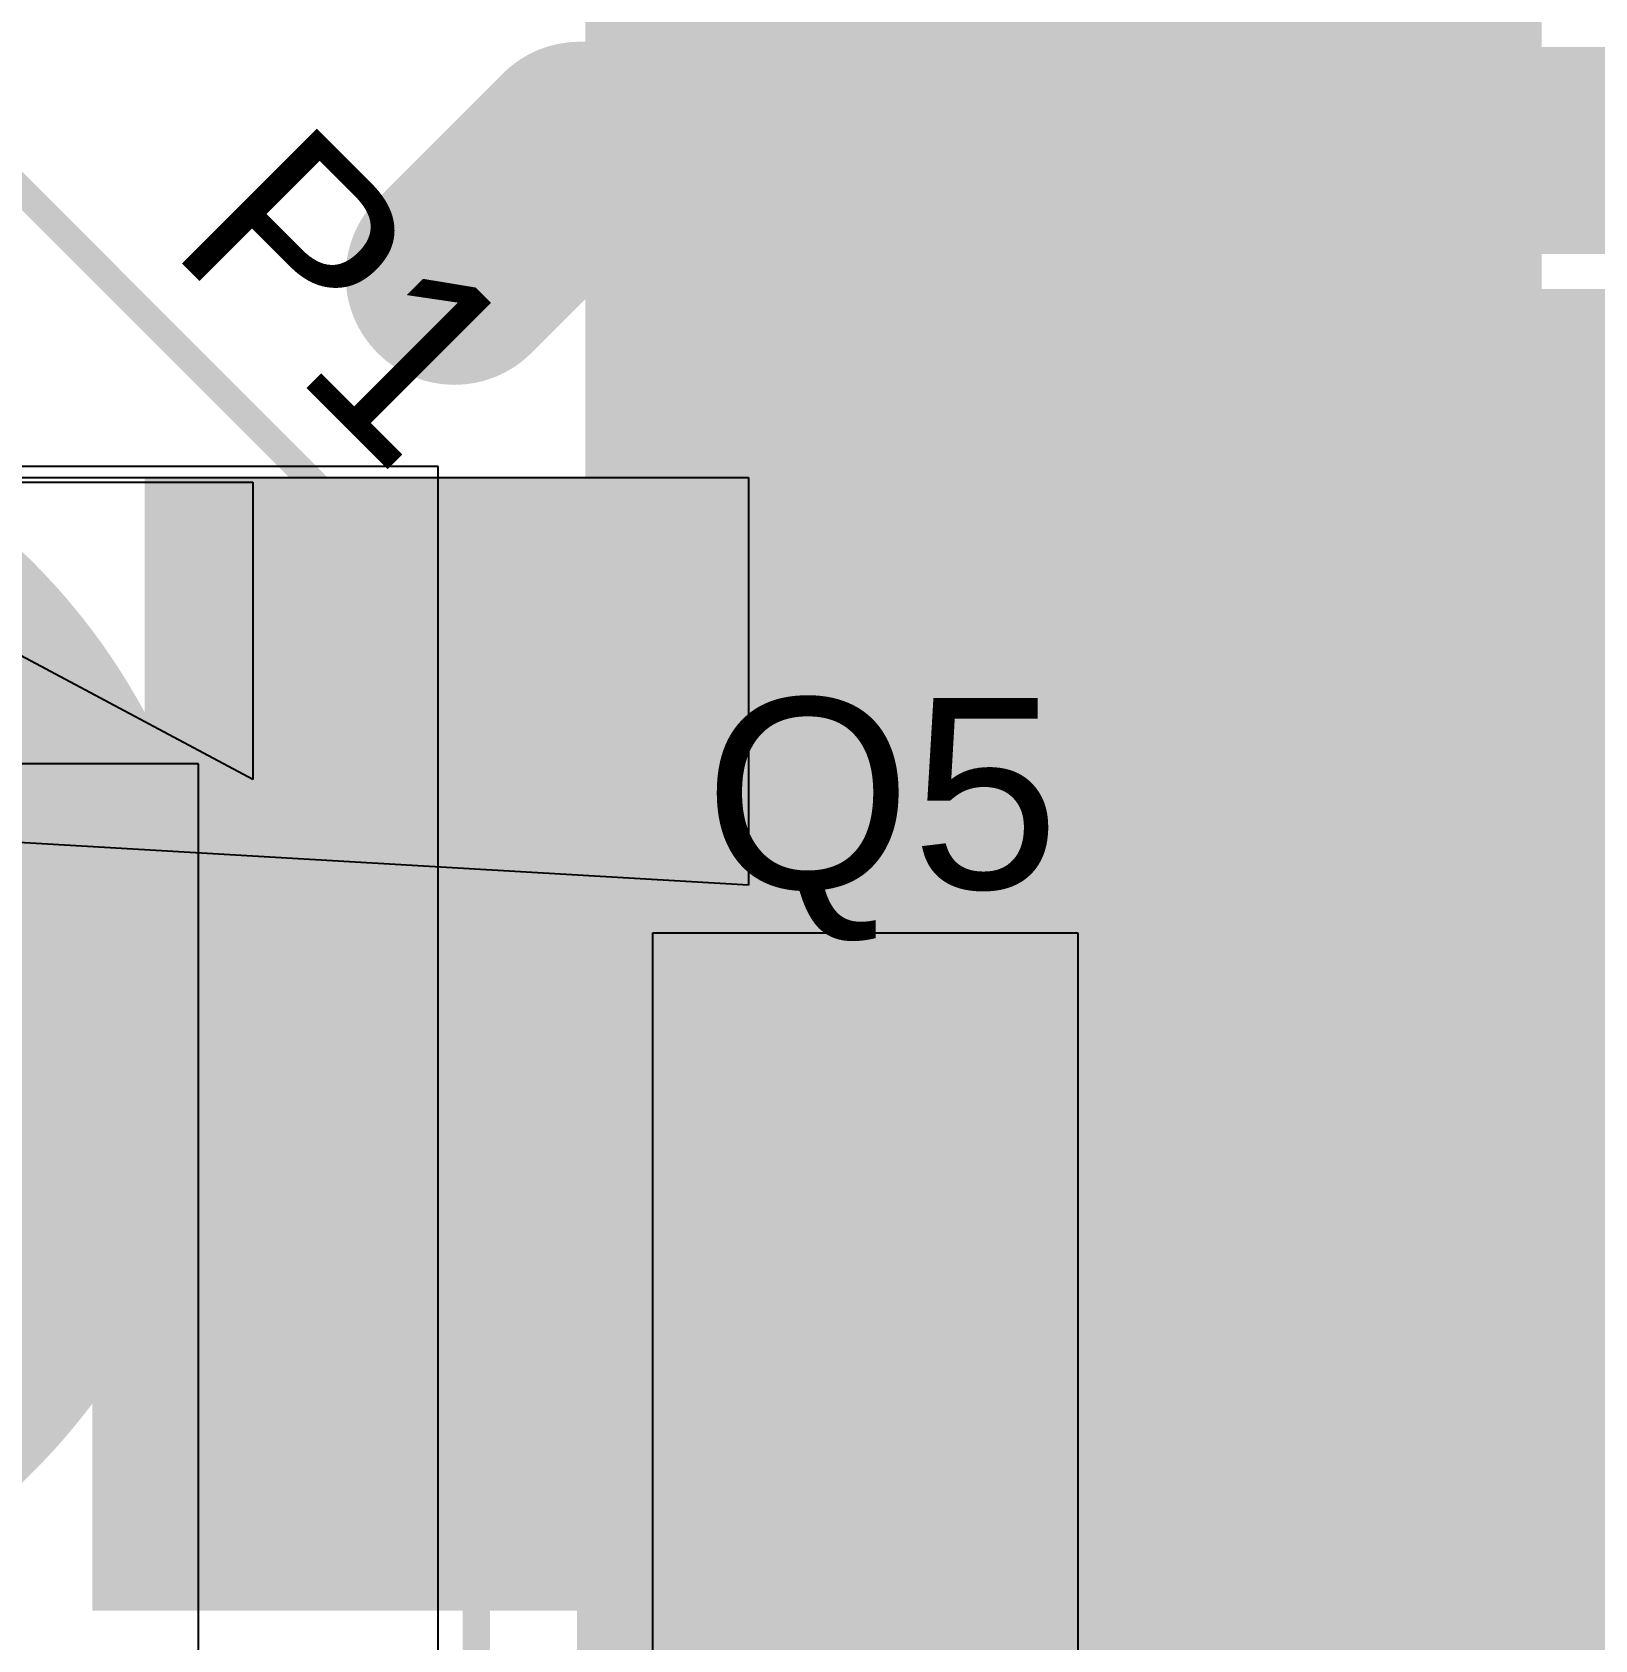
# Model space of a CAD drawing. Header units: millimetres. Extents: x -35.7 to 35.7, y -3.2 to 68.2.
# Drawn here: x -1.61 to 5.67, y 42.48 to 49.98 of the extents above; entities that cross this region are included whole.
import ezdxf

# ---------------------------------------------------------------- set-up
doc = ezdxf.new("R2010")
doc.units = ezdxf.units.MM
for name, color, linetype in [('BottomLayer', 5, 'Continuous'), ('BottomPaste', 16, 'Continuous'), ('BottomSolder', 6, 'Continuous'), ('MultiLayer', 9, 'Continuous'), ('PadHoleLayer', 156, 'Continuous'), ('TopLayer', 1, 'Continuous'), ('TopOverlay', 2, 'Continuous'), ('TopPaste', 8, 'Continuous'), ('TopSolder', 216, 'Continuous'), ('ViaHoleLayer', 16, 'Continuous')]:
    doc.layers.add(name, color=color, linetype=linetype)
doc.styles.add('Arial', font='', dxfattribs={"height": 0.2})
doc.styles.get('Arial').set_extended_font_data('Arial')

# ---------------------------------------------------------------- blocks, each defined once
blk = doc.blocks.new('DPAK_1')
at = {"layer": 'TopLayer'}
for points in [[(-2.9, 0.49), (-2.9, 6.69), (2.9, 6.69), (2.9, 0.49)], [(-3.085, -5.09), (-3.085, -2.09), (-1.485, -2.09), (-1.485, -5.09)], [(1.485, -5.09), (1.485, -2.09), (3.085, -2.09), (3.085, -5.09)]]:
    blk.add_hatch(color=1, dxfattribs=at).paths.add_polyline_path(points)
at = {"layer": 'TopPaste'}
for points in [[(-2.9, 0.49), (-2.9, 6.69), (2.9, 6.69), (2.9, 0.49)], [(-3.085, -5.09), (-3.085, -2.09), (-1.485, -2.09), (-1.485, -5.09)], [(1.485, -5.09), (1.485, -2.09), (3.085, -2.09), (3.085, -5.09)]]:
    blk.add_hatch(color=8, dxfattribs=at).paths.add_polyline_path(points)
at = {"layer": 'TopSolder'}
for points in [[(-3.0016, 0.3884), (-3.0016, 6.7916), (3.0016, 6.7916), (3.0016, 0.3884)], [(-3.1866, -5.1916), (-3.1866, -1.9884), (-1.3834, -1.9884), (-1.3834, -5.1916)], [(1.3834, -5.1916), (1.3834, -1.9884), (3.1866, -1.9884), (3.1866, -5.1916)]]:
    blk.add_hatch(color=216, dxfattribs=at).paths.add_polyline_path(points)
at = {"layer": 'TopOverlay', "const_width": 0.127}
for points in [[(-3.2766, 4.8768), (-3.0226, 4.8768)], [(-3.2766, -1.1938), (-3.2766, 4.8768)], [(3.0226, 4.8768), (3.2766, 4.8768)], [(3.2766, -1.1938), (3.2766, 4.8768)], [(-3.2766, -1.1938), (3.2766, -1.1938)]]:
    blk.add_lwpolyline(points, dxfattribs=at)
at = {"layer": 'TopOverlay'}
for points, const_width in [([(-3.3083, 4.8768, 1), (-3.2448, 4.8768, 1)], 0.0635), ([(-3.3083, 4.8768, 1), (-3.2448, 4.8768, 1)], 0.0635), ([(-3.0543, 4.8768, 1), (-2.9908, 4.8768, 1)], 0.0635), ([(2.9909, 4.8768, 1), (3.0543, 4.8768, 1)], 0.0635), ([(3.2449, 4.8768, 1), (3.3083, 4.8768, 1)], 0.0635), ([(3.2449, 4.8768, 1), (3.3083, 4.8768, 1)], 0.0635), ([(-3.3083, -1.1938, 1), (-3.2448, -1.1938, 1)], 0.0635), ([(-3.3083, -1.1938, 1), (-3.2448, -1.1938, 1)], 0.0635), ([(3.2449, -1.1938, 1), (3.3083, -1.1938, 1)], 0.0635), ([(3.2449, -1.1938, 1), (3.3083, -1.1938, 1)], 0.0635), ([(-3.302, -4.6228, 1), (-3.6068, -4.6228, 1)], 0.127), ([(-3.6385, -4.6228, 1), (-3.5751, -4.6228, 1)], 0.0635), ([(-3.3338, -4.6228, 1), (-3.2702, -4.6228, 1)], 0.0635)]:
    blk.add_lwpolyline(points, format="xyb", close=True, dxfattribs=dict(at, const_width=const_width))
blk = doc.blocks.new('AO4882_MS_B_54')
at = {"layer": 'BottomLayer'}
for points in [[(-3.7, 2.205), (-1.5, 2.205), (-1.5, 1.605), (-3.7, 1.605)], [(1.5, 2.205), (3.7, 2.205), (3.7, 1.605), (1.5, 1.605)], [(-3.7, 0.935), (-1.5, 0.935), (-1.5, 0.335), (-3.7, 0.335)], [(1.5, 0.935), (3.7, 0.935), (3.7, 0.335), (1.5, 0.335)], [(-3.7, -0.335), (-1.5, -0.335), (-1.5, -0.935), (-3.7, -0.935)], [(1.5, -0.335), (3.7, -0.335), (3.7, -0.935), (1.5, -0.935)], [(-3.7, -1.605), (-1.5, -1.605), (-1.5, -2.205), (-3.7, -2.205)], [(1.5, -1.605), (3.7, -1.605), (3.7, -2.205), (1.5, -2.205)]]:
    blk.add_hatch(color=5, dxfattribs=at).paths.add_polyline_path(points)
at = {"layer": 'BottomPaste'}
for points in [[(-3.7, 2.205), (-1.5, 2.205), (-1.5, 1.605), (-3.7, 1.605)], [(1.5, 2.205), (3.7, 2.205), (3.7, 1.605), (1.5, 1.605)], [(-3.7, 0.935), (-1.5, 0.935), (-1.5, 0.335), (-3.7, 0.335)], [(1.5, 0.935), (3.7, 0.935), (3.7, 0.335), (1.5, 0.335)], [(-3.7, -0.335), (-1.5, -0.335), (-1.5, -0.935), (-3.7, -0.935)], [(1.5, -0.335), (3.7, -0.335), (3.7, -0.935), (1.5, -0.935)], [(-3.7, -1.605), (-1.5, -1.605), (-1.5, -2.205), (-3.7, -2.205)], [(1.5, -1.605), (3.7, -1.605), (3.7, -2.205), (1.5, -2.205)]]:
    blk.add_hatch(color=16, dxfattribs=at).paths.add_polyline_path(points)
at = {"layer": 'BottomSolder'}
for points in [[(-3.8016, 2.3066), (-1.3984, 2.3066), (-1.3984, 1.5034), (-3.8016, 1.5034)], [(1.3984, 2.3066), (3.8016, 2.3066), (3.8016, 1.5034), (1.3984, 1.5034)], [(-3.8016, 1.0366), (-1.3984, 1.0366), (-1.3984, 0.2334), (-3.8016, 0.2334)], [(1.3984, 1.0366), (3.8016, 1.0366), (3.8016, 0.2334), (1.3984, 0.2334)], [(-3.8016, -0.2334), (-1.3984, -0.2334), (-1.3984, -1.0366), (-3.8016, -1.0366)], [(1.3984, -0.2334), (3.8016, -0.2334), (3.8016, -1.0366), (1.3984, -1.0366)], [(-3.8016, -1.5034), (-1.3984, -1.5034), (-1.3984, -2.3066), (-3.8016, -2.3066)], [(1.3984, -1.5034), (3.8016, -1.5034), (3.8016, -2.3066), (1.3984, -2.3066)]]:
    blk.add_hatch(color=6, dxfattribs=at).paths.add_polyline_path(points)
blk = doc.blocks.new('CAP__2917_B_120')
at = {"layer": 'BottomLayer'}
blk.add_hatch(color=5, dxfattribs=at).paths.add_polyline_path([(5.045, 1.285), (7.835, 1.285), (7.835, -1.285), (5.045, -1.285)])
at = {"layer": 'BottomPaste'}
blk.add_hatch(color=16, dxfattribs=at).paths.add_polyline_path([(5.045, 1.285), (7.835, 1.285), (7.835, -1.285), (5.045, -1.285)])
at = {"layer": 'BottomSolder'}
blk.add_hatch(color=6, dxfattribs=at).paths.add_polyline_path([(4.9434, 1.3866), (7.9366, 1.3866), (7.9366, -1.3866), (4.9434, -1.3866)])
blk = doc.blocks.new('PRT_10474_136')
at = {"layer": 'BottomLayer'}
h = blk.add_hatch(color=5, dxfattribs=at)
edge = h.paths.add_edge_path()
edge.add_arc((-3.6, 0), 2.9, 0, 360)
at = {"layer": 'BottomSolder'}
h = blk.add_hatch(color=6, dxfattribs=at)
edge = h.paths.add_edge_path()
edge.add_arc((-3.6, 0), 3.0016, 0, 360)
at = {"layer": 'MultiLayer'}
h = blk.add_hatch(color=9, dxfattribs=at)
edge = h.paths.add_edge_path()
edge.add_arc((-3.6, 0), 2.9, 0, 360)
at = {"layer": 'PadHoleLayer'}
h = blk.add_hatch(color=156, dxfattribs=at)
edge = h.paths.add_edge_path()
edge.add_arc((-3.6, 0), 2.3, 0, 360)
at = {"layer": 'TopLayer'}
h = blk.add_hatch(color=1, dxfattribs=at)
edge = h.paths.add_edge_path()
edge.add_arc((-3.6, 0), 2.9, 0, 360)
at = {"layer": 'TopSolder'}
h = blk.add_hatch(color=216, dxfattribs=at)
edge = h.paths.add_edge_path()
edge.add_arc((-3.6, 0), 3.0016, 0, 360)
at = {"layer": 'TopOverlay', "const_width": 0.127}
for points in [[(-6.7564, 2.7686), (-5.334, 4.191)], [(7.8994, 4.191), (-5.334, 4.191)], [(-8.0772, 1.4478), (-6.7564, 2.7686)]]:
    blk.add_lwpolyline(points, dxfattribs=at)
at = {"layer": 'TopOverlay', "const_width": 0.0635}
for points in [[(-5.3657, 4.191, 1), (-5.3022, 4.191, 1)], [(-5.3657, 4.191, 1), (-5.3022, 4.191, 1)], [(-6.7881, 2.7686, 1), (-6.7246, 2.7686, 1)], [(-6.7881, 2.7686, 1), (-6.7246, 2.7686, 1)]]:
    blk.add_lwpolyline(points, format="xyb", close=True, dxfattribs=at)

msp = doc.modelspace()

# ---------------------------------------------------------------- hatches: boundary and pattern name
at = {"layer": 'BottomLayer'}
for points in [[(2.5908, 48.9458), (11.8944, 48.9458), (11.8944, 49.911), (2.5908, 49.911)], [(1.6256, 45.3136), (7.112, 45.3136), (7.112, 48.6814), (1.6256, 48.6814)], [(-1.0887, 45.3136), (4.5212, 45.3136), (4.5212, 47.9044), (-1.0887, 47.9044)], [(2.1336, 42.6212), (2.1336, 45.5168), (-1.3337, 45.5168), (-1.3337, 42.6212)], [(2.7178, 42.6212), (24.6126, 42.6212), (24.6126, 44.8818), (2.7178, 44.8818)]]:
    msp.add_hatch(color=5, dxfattribs=at).paths.add_polyline_path(points)
h = msp.add_hatch(color=5, dxfattribs=at)
edge = h.paths.add_edge_path()
edge.add_arc((0.3556, 48.8442), 0.3, 0, 360)
h = msp.add_hatch(color=5, dxfattribs=at)
edge = h.paths.add_edge_path()
edge.add_arc((3.2076, 44.4612), 0.3, 0, 360)
h = msp.add_hatch(color=5, dxfattribs=at)
edge = h.paths.add_edge_path()
edge.add_arc((3.9116, 44.4612), 0.3, 0, 360)
h = msp.add_hatch(color=5, dxfattribs=at)
edge = h.paths.add_edge_path()
edge.add_arc((4.6228, 44.4612), 0.3, 0, 360)
h = msp.add_hatch(color=5, dxfattribs=at)
edge = h.paths.add_edge_path()
edge.add_arc((5.3268, 44.4612), 0.3, 0, 360)
h = msp.add_hatch(color=5, dxfattribs=at)
edge = h.paths.add_edge_path()
edge.add_arc((3.2076, 43.7774), 0.3, 0, 360)
h = msp.add_hatch(color=5, dxfattribs=at)
edge = h.paths.add_edge_path()
edge.add_arc((3.9116, 43.7774), 0.3, 0, 360)
h = msp.add_hatch(color=5, dxfattribs=at)
edge = h.paths.add_edge_path()
edge.add_arc((4.6228, 43.7774), 0.3, 0, 360)
h = msp.add_hatch(color=5, dxfattribs=at)
edge = h.paths.add_edge_path()
edge.add_arc((5.3268, 43.7774), 0.3, 0, 360)
h = msp.add_hatch(color=5, dxfattribs=at)
edge = h.paths.add_edge_path()
edge.add_arc((3.2076, 43.0937), 0.3, 0, 360)
h = msp.add_hatch(color=5, dxfattribs=at)
edge = h.paths.add_edge_path()
edge.add_arc((3.9116, 43.0937), 0.3, 0, 360)
h = msp.add_hatch(color=5, dxfattribs=at)
edge = h.paths.add_edge_path()
edge.add_arc((4.6228, 43.0937), 0.3, 0, 360)
h = msp.add_hatch(color=5, dxfattribs=at)
edge = h.paths.add_edge_path()
edge.add_arc((5.3268, 43.0937), 0.3, 0, 360)
at = {"layer": 'BottomSolder'}
h = msp.add_hatch(color=6, dxfattribs=at)
edge = h.paths.add_edge_path()
edge.add_arc((0.3556, 48.8442), 0.15, 0, 360)
h = msp.add_hatch(color=6, dxfattribs=at)
edge = h.paths.add_edge_path()
edge.add_arc((3.2076, 44.4612), 0.15, 0, 360)
h = msp.add_hatch(color=6, dxfattribs=at)
edge = h.paths.add_edge_path()
edge.add_arc((3.9116, 44.4612), 0.15, 0, 360)
h = msp.add_hatch(color=6, dxfattribs=at)
edge = h.paths.add_edge_path()
edge.add_arc((4.6228, 44.4612), 0.15, 0, 360)
h = msp.add_hatch(color=6, dxfattribs=at)
edge = h.paths.add_edge_path()
edge.add_arc((5.3268, 44.4612), 0.15, 0, 360)
h = msp.add_hatch(color=6, dxfattribs=at)
edge = h.paths.add_edge_path()
edge.add_arc((3.2076, 43.7774), 0.15, 0, 360)
h = msp.add_hatch(color=6, dxfattribs=at)
edge = h.paths.add_edge_path()
edge.add_arc((3.9116, 43.7774), 0.15, 0, 360)
h = msp.add_hatch(color=6, dxfattribs=at)
edge = h.paths.add_edge_path()
edge.add_arc((4.6228, 43.7774), 0.15, 0, 360)
h = msp.add_hatch(color=6, dxfattribs=at)
edge = h.paths.add_edge_path()
edge.add_arc((5.3268, 43.7774), 0.15, 0, 360)
h = msp.add_hatch(color=6, dxfattribs=at)
edge = h.paths.add_edge_path()
edge.add_arc((3.2076, 43.0937), 0.15, 0, 360)
h = msp.add_hatch(color=6, dxfattribs=at)
edge = h.paths.add_edge_path()
edge.add_arc((3.9116, 43.0937), 0.15, 0, 360)
h = msp.add_hatch(color=6, dxfattribs=at)
edge = h.paths.add_edge_path()
edge.add_arc((4.6228, 43.0937), 0.15, 0, 360)
h = msp.add_hatch(color=6, dxfattribs=at)
edge = h.paths.add_edge_path()
edge.add_arc((5.3268, 43.0937), 0.15, 0, 360)
at = {"layer": 'TopLayer'}
for points in [[(4.2672, 38.1), (4.2672, 53.4924), (0.9652, 53.4924), (0.9652, 38.1)], [(5.4249, 45.3898), (5.4249, 51.7398), (1.2499, 51.7398), (1.2499, 45.3898)], [(2.1082, 41.5798), (4.5974, 41.5798), (4.5974, 44.8818), (2.1082, 44.8818)]]:
    msp.add_hatch(color=1, dxfattribs=at).paths.add_polyline_path(points)
h = msp.add_hatch(color=1, dxfattribs=at)
edge = h.paths.add_edge_path()
edge.add_arc((0.3556, 48.8442), 0.3, 0, 360)
h = msp.add_hatch(color=1, dxfattribs=at)
edge = h.paths.add_edge_path()
edge.add_arc((3.2076, 44.4612), 0.3, 0, 360)
h = msp.add_hatch(color=1, dxfattribs=at)
edge = h.paths.add_edge_path()
edge.add_arc((3.9116, 44.4612), 0.3, 0, 360)
h = msp.add_hatch(color=1, dxfattribs=at)
edge = h.paths.add_edge_path()
edge.add_arc((4.6228, 44.4612), 0.3, 0, 360)
h = msp.add_hatch(color=1, dxfattribs=at)
edge = h.paths.add_edge_path()
edge.add_arc((5.3268, 44.4612), 0.3, 0, 360)
h = msp.add_hatch(color=1, dxfattribs=at)
edge = h.paths.add_edge_path()
edge.add_arc((3.2076, 43.7774), 0.3, 0, 360)
h = msp.add_hatch(color=1, dxfattribs=at)
edge = h.paths.add_edge_path()
edge.add_arc((3.9116, 43.7774), 0.3, 0, 360)
h = msp.add_hatch(color=1, dxfattribs=at)
edge = h.paths.add_edge_path()
edge.add_arc((4.6228, 43.7774), 0.3, 0, 360)
h = msp.add_hatch(color=1, dxfattribs=at)
edge = h.paths.add_edge_path()
edge.add_arc((5.3268, 43.7774), 0.3, 0, 360)
h = msp.add_hatch(color=1, dxfattribs=at)
edge = h.paths.add_edge_path()
edge.add_arc((3.2076, 43.0937), 0.3, 0, 360)
h = msp.add_hatch(color=1, dxfattribs=at)
edge = h.paths.add_edge_path()
edge.add_arc((3.9116, 43.0937), 0.3, 0, 360)
h = msp.add_hatch(color=1, dxfattribs=at)
edge = h.paths.add_edge_path()
edge.add_arc((4.6228, 43.0937), 0.3, 0, 360)
h = msp.add_hatch(color=1, dxfattribs=at)
edge = h.paths.add_edge_path()
edge.add_arc((5.3268, 43.0937), 0.3, 0, 360)
at = {"layer": 'TopSolder'}
h = msp.add_hatch(color=216, dxfattribs=at)
edge = h.paths.add_edge_path()
edge.add_arc((0.3556, 48.8442), 0.15, 0, 360)
h = msp.add_hatch(color=216, dxfattribs=at)
edge = h.paths.add_edge_path()
edge.add_arc((3.2076, 44.4612), 0.15, 0, 360)
h = msp.add_hatch(color=216, dxfattribs=at)
edge = h.paths.add_edge_path()
edge.add_arc((3.9116, 44.4612), 0.15, 0, 360)
h = msp.add_hatch(color=216, dxfattribs=at)
edge = h.paths.add_edge_path()
edge.add_arc((4.6228, 44.4612), 0.15, 0, 360)
h = msp.add_hatch(color=216, dxfattribs=at)
edge = h.paths.add_edge_path()
edge.add_arc((5.3268, 44.4612), 0.15, 0, 360)
h = msp.add_hatch(color=216, dxfattribs=at)
edge = h.paths.add_edge_path()
edge.add_arc((3.2076, 43.7774), 0.15, 0, 360)
h = msp.add_hatch(color=216, dxfattribs=at)
edge = h.paths.add_edge_path()
edge.add_arc((3.9116, 43.7774), 0.15, 0, 360)
h = msp.add_hatch(color=216, dxfattribs=at)
edge = h.paths.add_edge_path()
edge.add_arc((4.6228, 43.7774), 0.15, 0, 360)
h = msp.add_hatch(color=216, dxfattribs=at)
edge = h.paths.add_edge_path()
edge.add_arc((5.3268, 43.7774), 0.15, 0, 360)
h = msp.add_hatch(color=216, dxfattribs=at)
edge = h.paths.add_edge_path()
edge.add_arc((3.2076, 43.0937), 0.15, 0, 360)
h = msp.add_hatch(color=216, dxfattribs=at)
edge = h.paths.add_edge_path()
edge.add_arc((3.9116, 43.0937), 0.15, 0, 360)
h = msp.add_hatch(color=216, dxfattribs=at)
edge = h.paths.add_edge_path()
edge.add_arc((4.6228, 43.0937), 0.15, 0, 360)
h = msp.add_hatch(color=216, dxfattribs=at)
edge = h.paths.add_edge_path()
edge.add_arc((5.3268, 43.0937), 0.15, 0, 360)
at = {"layer": 'ViaHoleLayer'}
h = msp.add_hatch(color=16, dxfattribs=at)
edge = h.paths.add_edge_path()
edge.add_arc((0.3556, 48.8442), 0.15, 0, 360)
h = msp.add_hatch(color=16, dxfattribs=at)
edge = h.paths.add_edge_path()
edge.add_arc((3.2076, 44.4612), 0.15, 0, 360)
h = msp.add_hatch(color=16, dxfattribs=at)
edge = h.paths.add_edge_path()
edge.add_arc((3.9116, 44.4612), 0.15, 0, 360)
h = msp.add_hatch(color=16, dxfattribs=at)
edge = h.paths.add_edge_path()
edge.add_arc((4.6228, 44.4612), 0.15, 0, 360)
h = msp.add_hatch(color=16, dxfattribs=at)
edge = h.paths.add_edge_path()
edge.add_arc((5.3268, 44.4612), 0.15, 0, 360)
h = msp.add_hatch(color=16, dxfattribs=at)
edge = h.paths.add_edge_path()
edge.add_arc((3.2076, 43.7774), 0.15, 0, 360)
h = msp.add_hatch(color=16, dxfattribs=at)
edge = h.paths.add_edge_path()
edge.add_arc((3.9116, 43.7774), 0.15, 0, 360)
h = msp.add_hatch(color=16, dxfattribs=at)
edge = h.paths.add_edge_path()
edge.add_arc((4.6228, 43.7774), 0.15, 0, 360)
h = msp.add_hatch(color=16, dxfattribs=at)
edge = h.paths.add_edge_path()
edge.add_arc((5.3268, 43.7774), 0.15, 0, 360)
h = msp.add_hatch(color=16, dxfattribs=at)
edge = h.paths.add_edge_path()
edge.add_arc((3.2076, 43.0937), 0.15, 0, 360)
h = msp.add_hatch(color=16, dxfattribs=at)
edge = h.paths.add_edge_path()
edge.add_arc((3.9116, 43.0937), 0.15, 0, 360)
h = msp.add_hatch(color=16, dxfattribs=at)
edge = h.paths.add_edge_path()
edge.add_arc((4.6228, 43.0937), 0.15, 0, 360)
h = msp.add_hatch(color=16, dxfattribs=at)
edge = h.paths.add_edge_path()
edge.add_arc((5.3268, 43.0937), 0.15, 0, 360)

# ---------------------------------------------------------------- linework, layer by layer
at = {"layer": 'BottomLayer'}
for p, q in [((-6.7564, 47.9044), (1.7272, 47.9044)), ((1.7272, 47.9044), (1.7272, 46.0041)), ((-0.5842, 46.4954), (-3.1851, 47.8825)), ((-3.1851, 47.8825), (-0.5842, 47.8825)), ((-0.5842, 47.8825), (-0.5842, 46.4954)), ((1.7272, 46.0041), (-8.0845, 46.5763)), ((-0.8382, 46.5689), (-8.0772, 46.5689)), ((-0.8382, 42.1386), (-0.8382, 46.5689))]:
    msp.add_line(p, q, dxfattribs=at)
for points, const_width in [([(0.3556, 48.8442), (0.9398, 49.4284)], 1.016), ([(0.9398, 49.4284), (2.6386, 49.4284)], 1.016), ([(4.7446, 47.1118), (5.0292, 47.3964)], 0.762)]:
    msp.add_lwpolyline(points, dxfattribs=dict(at, const_width=const_width))
for points, const_width in [([(0.6858, 49.4284, 1), (1.1938, 49.4284, 1)], 0.508), ([(0.6858, 49.4284, 1), (1.1938, 49.4284, 1)], 0.508), ([(2.3846, 49.4284, 1), (2.8926, 49.4284, 1)], 0.508), ([(0.1016, 48.8442, 1), (0.6096, 48.8442, 1)], 0.508), ([(4.8387, 47.3964, 1), (5.2197, 47.3964, 1)], 0.381), ([(4.5541, 47.1118, 1), (4.9351, 47.1118, 1)], 0.381)]:
    msp.add_lwpolyline(points, format="xyb", close=True, dxfattribs=dict(at, const_width=const_width))
at = {"layer": 'TopLayer'}
for p, q in [((0.2794, 47.9552), (-8.0772, 47.9552)), ((0.2794, 42.1132), (0.2794, 47.9552)), ((1.2811, 38.1508), (1.2811, 45.7806)), ((1.2811, 45.7806), (3.2623, 45.7806)), ((3.2623, 45.7806), (3.2623, 38.1508))]:
    msp.add_line(p, q, dxfattribs=at)

# ---------------------------------------------------------------- block references
for name, p, rotation in [('PRT_10474_136', (-3.7338, 41.7882), 270), ('CAP__2917_B_120', (11.4692, 47.3964), 180), ('AO4882_MS_B_54', (7.493, 41.1734), 90)]:
    msp.add_blockref(name, p, dxfattribs=dict(rotation=rotation))
msp.add_blockref('DPAK_1', (4.2672, 39.116))

# ---------------------------------------------------------------- texts
at = {"layer": 'TopOverlay', "style": 'Arial'}
msp.add_text('P1', height=0.889, rotation=315, dxfattribs=at).set_placement((-0.9872, 48.9743))
msp.add_text('Q5', height=0.889, dxfattribs=at).set_placement((1.52, 45.9868))

doc.saveas('drawing.dxf')
